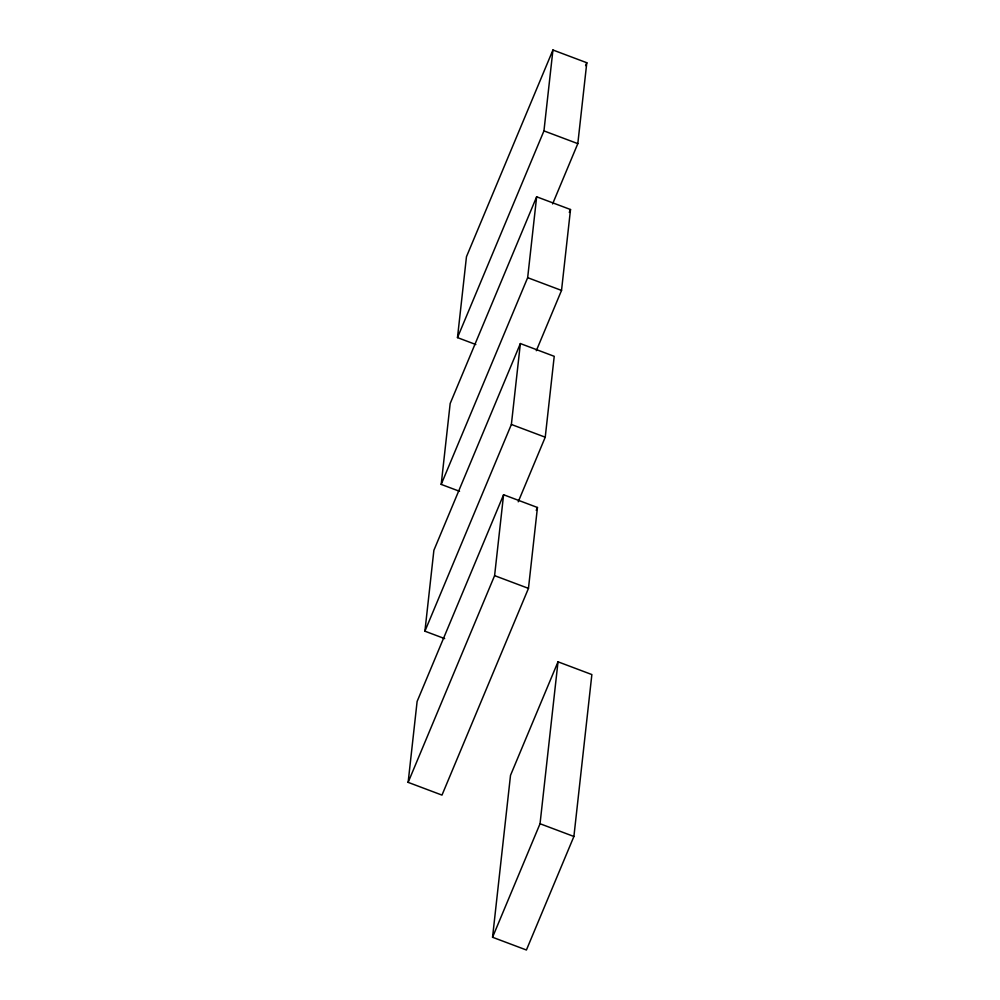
<?xml version="1.0" encoding="UTF-8"?>
<svg xmlns="http://www.w3.org/2000/svg" width="1000" height="1000" viewBox="0 0 1000 1000"><rect width="100%" height="100%" fill="white"/><g stroke="black" fill="none" stroke-linecap="round" stroke-linejoin="round"><path stroke-width="1.5" d="M408.137 782.362L417.113 701.462L503.587 494.738L537.45 507.488L528.462 588.375L441.987 795.1L408.137 782.362L494.6 575.638L503.587 494.738M444.663 638.612L424.913 631.188L433.888 550.288L520.363 343.562L554.225 356.312L545.237 437.2L518.225 501.8M459.538 491.3L441.2 484.4L450.175 403.5L536.65 196.788L570.513 209.525L561.525 290.425L536.312 350.712M475.825 344.525L457.488 337.612L466.463 256.725L552.938 50L586.8 62.737L577.812 143.637L552.6 203.925M424.913 631.188L511.375 424.462L520.363 343.562M441.2 484.4L527.663 277.675L536.65 196.788M457.488 337.612L543.95 130.9L552.938 50M492.55 937.262L510.513 775.337L558.013 661.812L591.862 674.562L573.9 836.475L526.413 950L492.55 937.262L540.037 823.737L558.013 661.812M585.588 65.612L586.8 62.737M569.3 212.4L570.513 209.525M536.237 510.35L537.45 507.488M543.95 130.9L577.812 143.637M527.663 277.675L561.525 290.425M511.375 424.462L545.237 437.2M494.6 575.638L528.462 588.375M540.037 823.737L573.9 836.475"/></g></svg>
